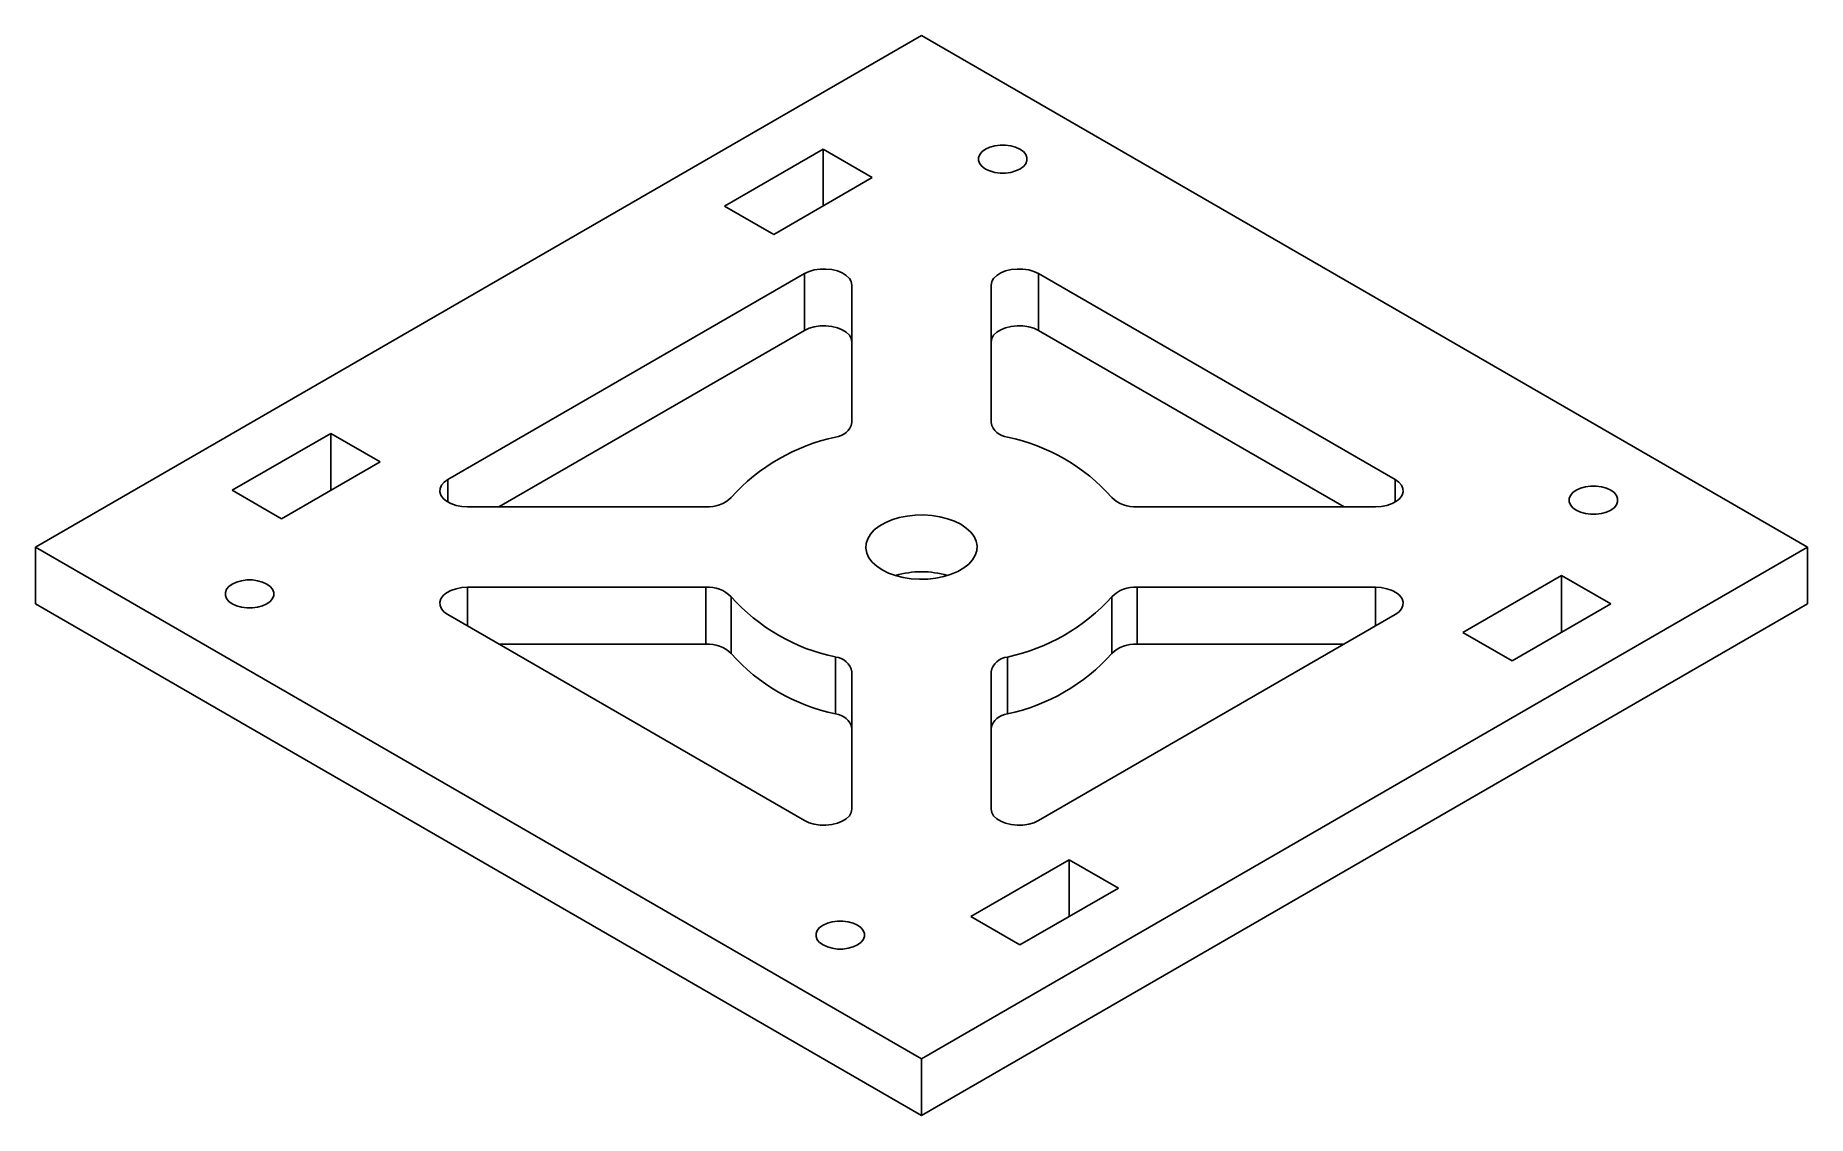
# Paper-space layout '_Isometric' of a CAD drawing. Header units: centimetres. Extents: x -6.4 to 6.4, y -3.7 to 4.1.
import ezdxf

# ---------------------------------------------------------------- set-up
doc = ezdxf.new("R2010")
doc.units = ezdxf.units.CM

psp = doc.layouts.new('_Isometric')

# ---------------------------------------------------------------- linework, layer by layer
at = {"color": 7, "linetype": 'Continuous', "lineweight": 25}
for p, q in [((0, 4.082), (-6.364, 0.408)), ((6.364, 0.408), (0, 4.082)), ((-0.707, 3.266), (-1.414, 2.857)), ((-0.354, 3.062), (-0.707, 3.266)), ((-0.707, 2.857), (-0.707, 3.266)), ((-1.061, 2.653), (-0.354, 3.062)), ((-1.414, 2.857), (-1.061, 2.653)), ((-0.841, 2.372), (-3.401, 0.894)), ((-0.841, 2.372), (-0.841, 1.963)), ((3.401, 0.894), (0.841, 2.372)), ((0.841, 2.372), (0.841, 1.963)), ((-0.5, 1.303), (-0.5, 2.29)), ((0.5, 2.29), (0.5, 1.303)), ((-0.841, 1.963), (-3.035, 0.697)), ((3.035, 0.697), (0.841, 1.963)), ((-4.243, 1.225), (-4.95, 0.816)), ((-3.889, 1.021), (-4.243, 1.225)), ((-4.243, 0.816), (-4.243, 1.225)), ((-4.596, 0.612), (-3.889, 1.021)), ((-3.401, 0.894), (-3.401, 0.731)), ((3.401, 0.894), (3.401, 0.731)), ((-4.95, 0.816), (-4.596, 0.612)), ((-3.26, 0.697), (-1.549, 0.697)), ((1.549, 0.697), (3.26, 0.697)), ((-6.364, 0.408), (0, -3.266)), ((-6.364, 0.408), (-6.364, 0)), ((0, -3.266), (6.364, 0.408)), ((6.364, 0.408), (6.364, 0)), ((4.596, 0.204), (3.889, -0.204)), ((4.95, 0), (4.596, 0.204)), ((4.596, -0.204), (4.596, 0.204)), ((-6.364, 0), (0, -3.674)), ((-1.549, 0.12), (-3.26, 0.12)), ((-3.26, 0.12), (-3.26, -0.159)), ((-1.549, 0.12), (-1.549, -0.289)), ((-1.367, 0.052), (-1.367, -0.357)), ((0, -3.674), (6.364, 0)), ((1.367, 0.052), (1.367, -0.357)), ((3.26, 0.12), (1.549, 0.12)), ((1.549, 0.12), (1.549, -0.289)), ((3.26, 0.12), (3.26, -0.159)), ((4.243, -0.408), (4.95, 0)), ((-3.401, -0.077), (-0.841, -1.555)), ((0.841, -1.555), (3.401, -0.077)), ((3.889, -0.204), (4.243, -0.408)), ((-1.549, -0.289), (-3.035, -0.289)), ((-0.618, -0.381), (-0.618, -0.789)), ((0.618, -0.381), (0.618, -0.789)), ((3.035, -0.289), (1.549, -0.289)), ((-0.5, -1.474), (-0.5, -0.486)), ((0.5, -0.486), (0.5, -1.474)), ((1.061, -1.837), (0.354, -2.245)), ((1.414, -2.041), (1.061, -1.837)), ((1.061, -2.245), (1.061, -1.837)), ((0.707, -2.449), (1.414, -2.041)), ((0.354, -2.245), (0.707, -2.449)), ((0, -3.266), (0, -3.674))]:
    psp.add_line(p, q, dxfattribs=at)
at = {"color": 7, "linetype": 'Continuous', "lineweight": 25, "flags": 128}
for points in [[(0.46, 3.123), (0.49, 3.109), (0.526, 3.099), (0.564, 3.094), (0.603, 3.094), (0.641, 3.099), (0.676, 3.109), (0.707, 3.123), (0.732, 3.141), (0.749, 3.161), (0.757, 3.183), (0.757, 3.206), (0.749, 3.228), (0.732, 3.248), (0.707, 3.266), (0.676, 3.28), (0.641, 3.29), (0.603, 3.295), (0.564, 3.295), (0.526, 3.29), (0.49, 3.28), (0.46, 3.266), (0.435, 3.248), (0.418, 3.228), (0.409, 3.206), (0.409, 3.183), (0.418, 3.161), (0.435, 3.141), (0.46, 3.123)], [(-0.5, 2.29), (-0.505, 2.315), (-0.518, 2.338), (-0.54, 2.359), (-0.569, 2.377), (-0.604, 2.391), (-0.644, 2.401), (-0.686, 2.405), (-0.728, 2.404), (-0.77, 2.398), (-0.808, 2.387), (-0.841, 2.372)], [(0.841, 2.372), (0.808, 2.387), (0.77, 2.398), (0.728, 2.404), (0.686, 2.405), (0.644, 2.401), (0.604, 2.391), (0.569, 2.377), (0.54, 2.359), (0.518, 2.338), (0.505, 2.315), (0.5, 2.29)], [(-0.5, 1.882), (-0.505, 1.906), (-0.518, 1.93), (-0.54, 1.951), (-0.569, 1.969), (-0.604, 1.983), (-0.644, 1.993), (-0.686, 1.997), (-0.728, 1.996), (-0.77, 1.99), (-0.808, 1.979), (-0.841, 1.963)], [(0.841, 1.963), (0.808, 1.979), (0.77, 1.99), (0.728, 1.996), (0.686, 1.997), (0.644, 1.993), (0.604, 1.983), (0.569, 1.969), (0.54, 1.951), (0.518, 1.93), (0.505, 1.906), (0.5, 1.882)], [(-3.401, 0.894), (-3.428, 0.875), (-3.447, 0.853), (-3.458, 0.829), (-3.459, 0.804), (-3.452, 0.78), (-3.435, 0.757), (-3.411, 0.737), (-3.38, 0.72), (-3.343, 0.707), (-3.302, 0.7), (-3.26, 0.697)], [(3.26, 0.697), (3.302, 0.7), (3.343, 0.707), (3.38, 0.72), (3.411, 0.737), (3.435, 0.757), (3.452, 0.78), (3.459, 0.804), (3.458, 0.829), (3.447, 0.853), (3.428, 0.875), (3.401, 0.894)], [(4.702, 0.674), (4.733, 0.659), (4.768, 0.65), (4.806, 0.645), (4.846, 0.645), (4.884, 0.65), (4.919, 0.659), (4.95, 0.674), (4.974, 0.691), (4.991, 0.712), (5, 0.734), (5, 0.756), (4.991, 0.778), (4.974, 0.799), (4.95, 0.816), (4.919, 0.831), (4.884, 0.84), (4.846, 0.845), (4.806, 0.845), (4.768, 0.84), (4.733, 0.831), (4.702, 0.816), (4.678, 0.799), (4.661, 0.778), (4.652, 0.756), (4.652, 0.734), (4.661, 0.712), (4.678, 0.691), (4.702, 0.674)], [(-0.283, 0.245), (-0.238, 0.222), (-0.187, 0.204), (-0.132, 0.19), (-0.074, 0.181), (-0.015, 0.178), (0.045, 0.179), (0.104, 0.185), (0.16, 0.197), (0.213, 0.213), (0.261, 0.233), (0.303, 0.258), (0.339, 0.285), (0.367, 0.316), (0.386, 0.349), (0.397, 0.382), (0.4, 0.417), (0.393, 0.451), (0.378, 0.485), (0.354, 0.516), (0.322, 0.545), (0.283, 0.572), (0.238, 0.594), (0.187, 0.612), (0.132, 0.626), (0.074, 0.635), (0.015, 0.639), (-0.045, 0.638), (-0.104, 0.631), (-0.16, 0.62), (-0.213, 0.604), (-0.261, 0.583), (-0.303, 0.559), (-0.339, 0.531), (-0.367, 0.501), (-0.386, 0.468), (-0.397, 0.434), (-0.4, 0.4), (-0.393, 0.365), (-0.378, 0.332), (-0.354, 0.3), (-0.322, 0.271), (-0.283, 0.245)], [(-4.95, 0), (-4.919, -0.014), (-4.884, -0.024), (-4.846, -0.029), (-4.806, -0.029), (-4.768, -0.024), (-4.733, -0.014), (-4.702, 0), (-4.678, 0.018), (-4.661, 0.038), (-4.652, 0.06), (-4.652, 0.083), (-4.661, 0.105), (-4.678, 0.125), (-4.702, 0.143), (-4.733, 0.157), (-4.768, 0.167), (-4.806, 0.172), (-4.846, 0.172), (-4.884, 0.167), (-4.919, 0.157), (-4.95, 0.143), (-4.974, 0.125), (-4.991, 0.105), (-5, 0.083), (-5, 0.06), (-4.991, 0.038), (-4.974, 0.018), (-4.95, 0)], [(-3.26, 0.12), (-3.302, 0.117), (-3.343, 0.109), (-3.38, 0.097), (-3.411, 0.08), (-3.435, 0.06), (-3.452, 0.037), (-3.459, 0.012), (-3.458, -0.012), (-3.447, -0.036), (-3.428, -0.058), (-3.401, -0.077)], [(3.401, -0.077), (3.428, -0.058), (3.447, -0.036), (3.458, -0.012), (3.459, 0.012), (3.452, 0.037), (3.435, 0.06), (3.411, 0.08), (3.38, 0.097), (3.343, 0.109), (3.302, 0.117), (3.26, 0.12)], [(-0.841, -1.555), (-0.808, -1.571), (-0.77, -1.582), (-0.728, -1.588), (-0.686, -1.589), (-0.644, -1.584), (-0.604, -1.575), (-0.569, -1.561), (-0.54, -1.543), (-0.518, -1.522), (-0.505, -1.498), (-0.5, -1.474)], [(0.5, -1.474), (0.505, -1.498), (0.518, -1.522), (0.54, -1.543), (0.569, -1.561), (0.604, -1.575), (0.644, -1.584), (0.686, -1.589), (0.728, -1.588), (0.77, -1.582), (0.808, -1.571), (0.841, -1.555)], [(-0.707, -2.449), (-0.676, -2.463), (-0.641, -2.473), (-0.603, -2.478), (-0.564, -2.478), (-0.526, -2.473), (-0.49, -2.463), (-0.46, -2.449), (-0.435, -2.431), (-0.418, -2.411), (-0.409, -2.389), (-0.409, -2.366), (-0.418, -2.344), (-0.435, -2.324), (-0.46, -2.306), (-0.49, -2.292), (-0.526, -2.282), (-0.564, -2.277), (-0.603, -2.277), (-0.641, -2.282), (-0.676, -2.292), (-0.707, -2.306), (-0.732, -2.324), (-0.749, -2.344), (-0.757, -2.366), (-0.757, -2.389), (-0.749, -2.411), (-0.732, -2.431), (-0.707, -2.449)]]:
    psp.add_lwpolyline(points, dxfattribs=at)
at = {"color": 7, "linetype": 'Continuous', "lineweight": 25}
for centre, radius, start, end in [((-0.63, 1.33), 0.133, 275.5291, 348.0854), ((0.63, 1.33), 0.133, 191.9146, 264.4709), ((-0.326, -0.173), 1.401, 102.0121, 137.9825), ((0.336, -0.157), 1.383, 41.7756, 78.2298), ((-1.533, 0.933), 0.236, 266.1443, 314.7302), ((1.533, 0.933), 0.236, 225.2698, 273.8557), ((0, -0.428), 0.659, 73.5275, 106.4725), ((-1.533, -0.116), 0.236, 45.2698, 93.8557), ((-0.336, 0.973), 1.383, 221.7756, 258.2298), ((0.326, 0.989), 1.401, 282.0121, 317.9825), ((1.533, -0.116), 0.236, 86.1443, 134.7302), ((-1.533, -0.524), 0.236, 45.2698, 93.8557), ((-0.336, 0.565), 1.383, 221.7756, 258.2298), ((-0.63, -0.514), 0.133, 11.9146, 84.4709), ((0.63, -0.514), 0.133, 95.5291, 168.0854), ((0.326, 0.581), 1.401, 282.0121, 317.9825), ((1.533, -0.524), 0.236, 86.1443, 134.7302), ((-0.63, -0.922), 0.133, 11.9146, 84.4709), ((0.63, -0.922), 0.133, 95.5291, 168.0854)]:
    psp.add_arc(centre, radius, start, end, dxfattribs=at)

doc.saveas('drawing.dxf')
